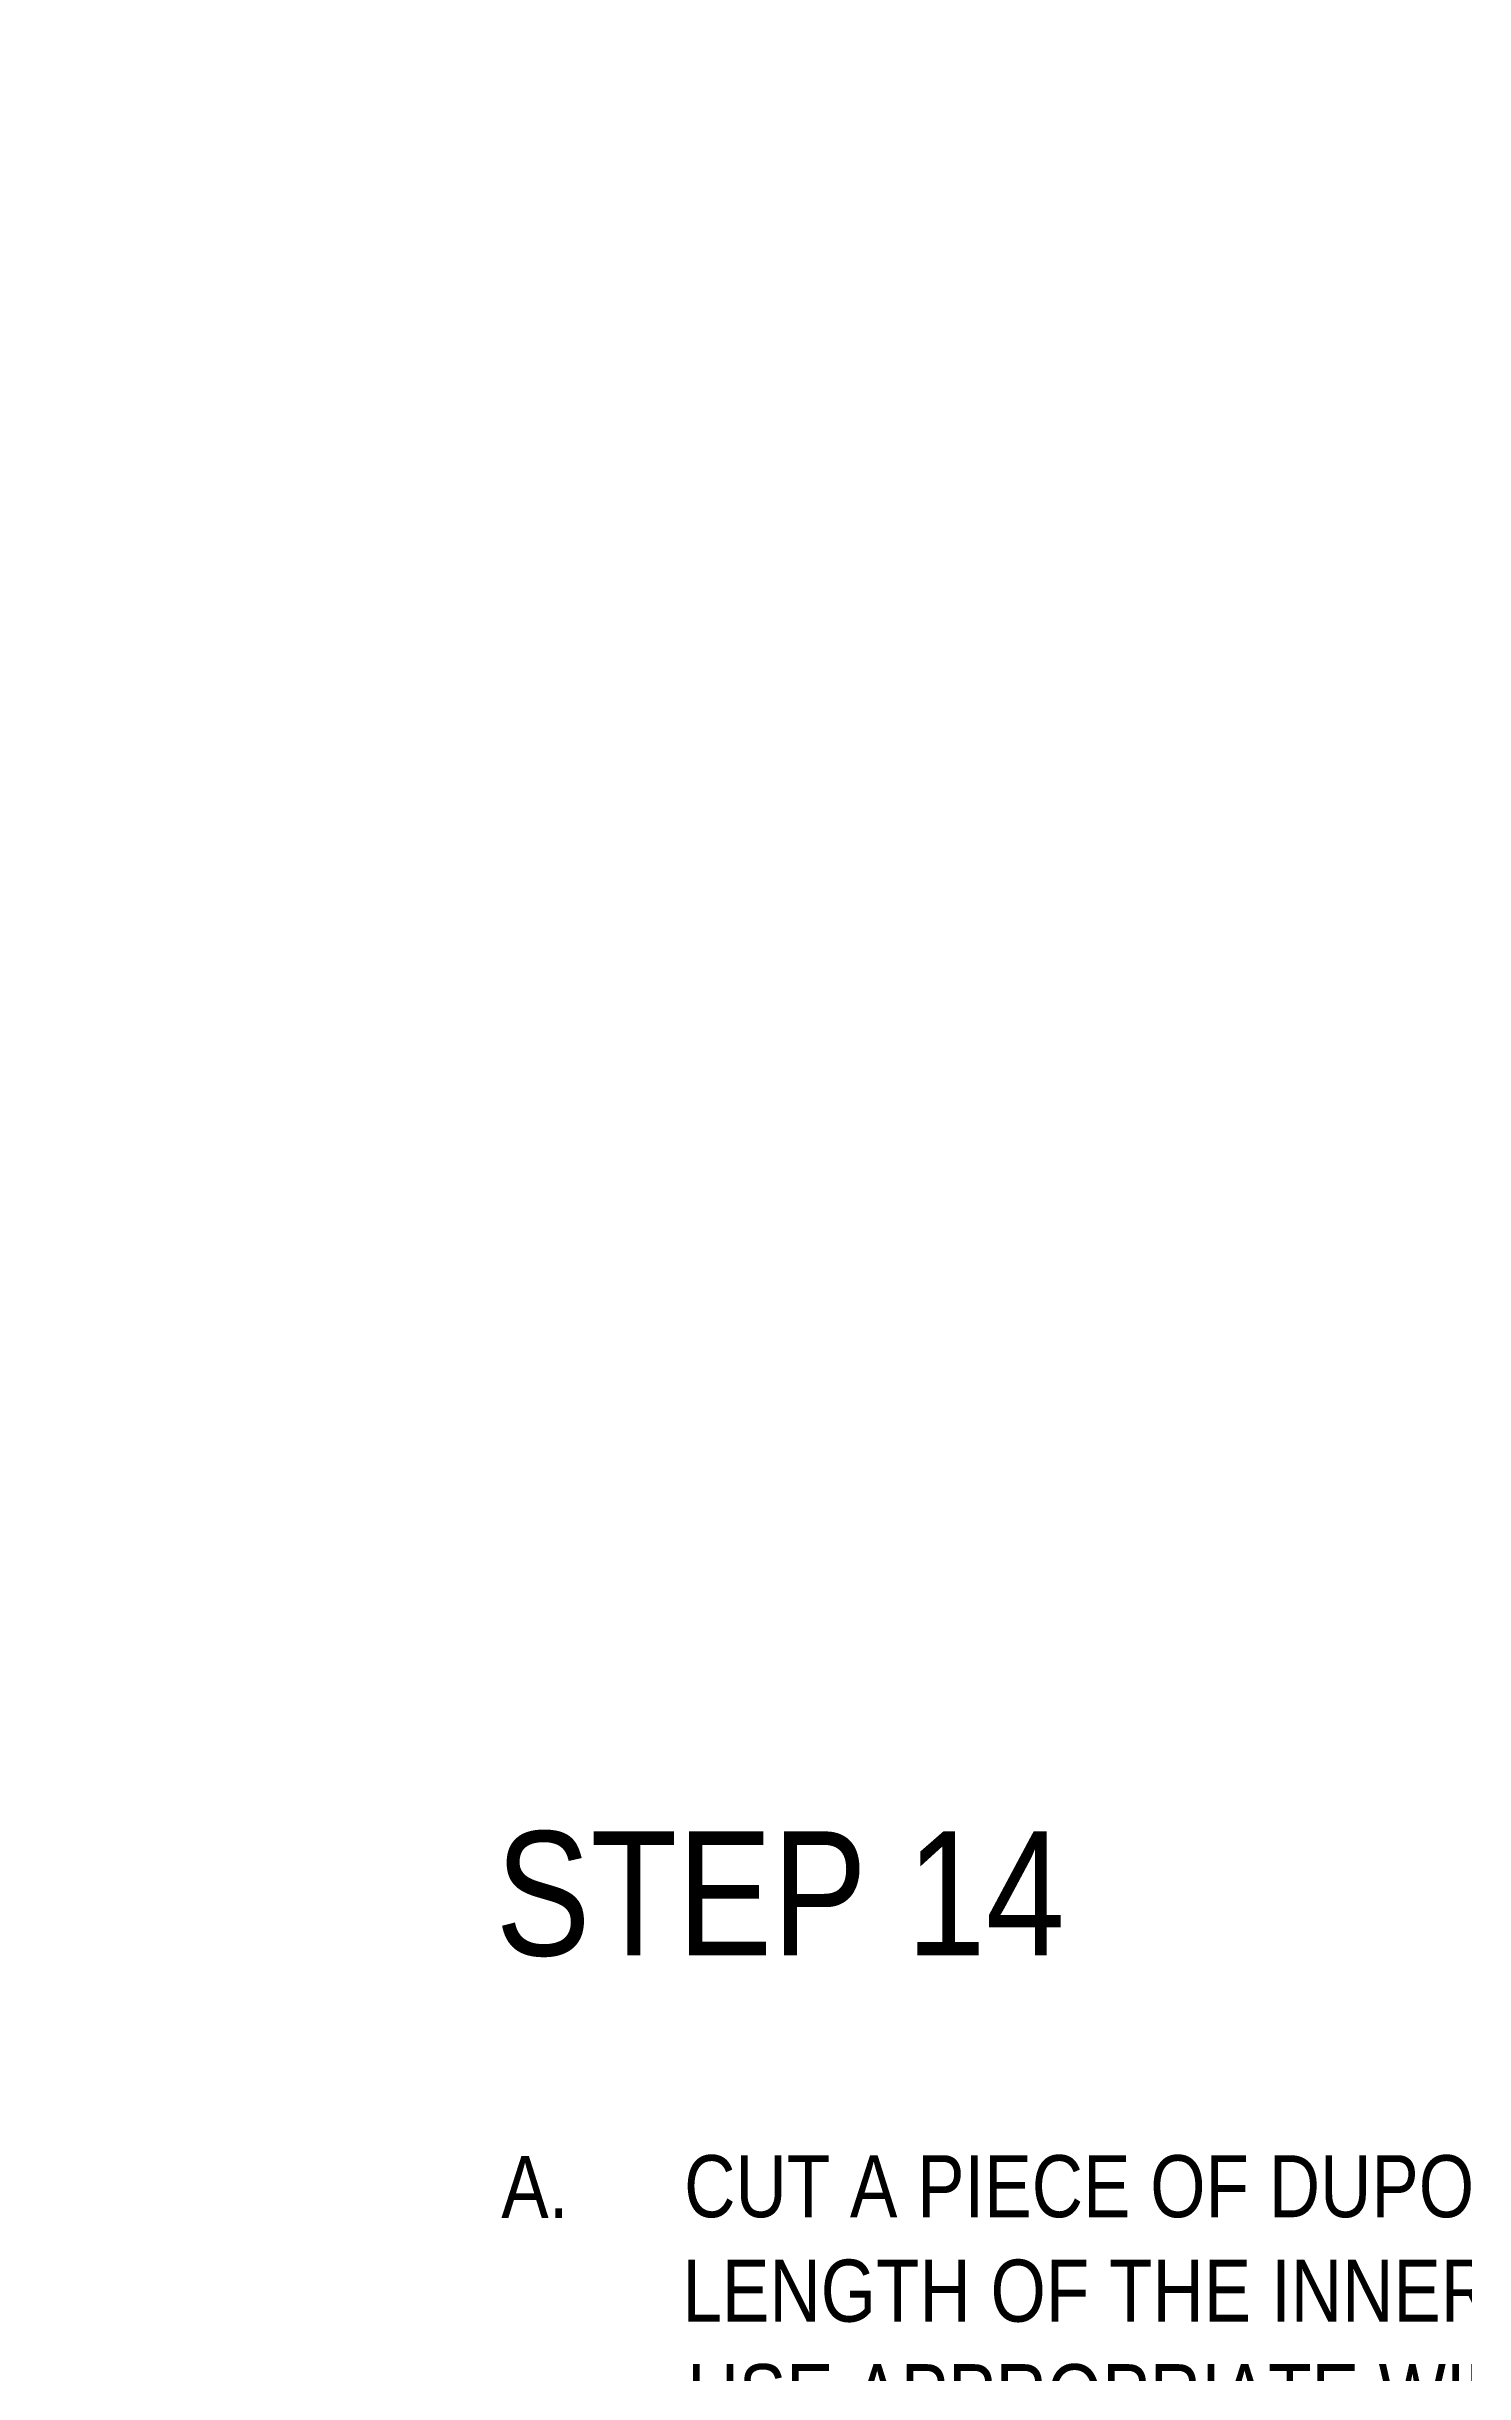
# Model space of a CAD drawing. Extents: x -1279 to 5791, y -3809 to 1769.
# Drawn here: x 158.6 to 415.6, y -2019.4 to -1597.5 of the extents above; entities that cross this region are included whole.
import ezdxf

# ---------------------------------------------------------------- set-up
doc = ezdxf.new("R2010")
doc.units = 0
doc.header["$MEASUREMENT"] = 0
doc.layers.add('.ATI-TEXT', color=7, linetype='Continuous', lineweight=0)
doc.layers.add('G-ANNO-TTLB', color=7, linetype='Continuous', lineweight=0)

# ---------------------------------------------------------------- blocks, each defined once
blk = doc.blocks.new('Block_45')
at = {"layer": '.ATI-TEXT', "char_height": 0.2, "attachment_point": 7}
for s, insert in [('\\C18;\\c0;\\FArial Narrow|b0|i0|c1;\\H11.249999;\\W1.000000;A.', (241.04, -1991.21)), ('\\C18;\\c0;\\FArial Narrow|b0|i0|c1;\\H11.249999;\\W1.000000;CUT A PIECE OF DUPONT™ FLASHING TAPE THE', (274.18, -1991.21)), ('\\C18;\\c0;\\FArial Narrow|b0|i0|c1;\\H11.249999;\\W1.000000;LENGTH OF THE INNER HEAD ROUGH OPENING.', (273.87, -2010.15)), ('\\C18;\\c0;\\FArial Narrow|b0|i0|c1;\\H11.249999;\\W1.000000;USE APPROPRIATE WIDTH OF DUPONT™ FLASHING', (274.79, -2029.1))]:
    blk.add_mtext(s, dxfattribs=dict(at, insert=insert))

msp = doc.modelspace()

# ---------------------------------------------------------------- hatches: boundary and pattern name
at = {"layer": 'G-ANNO-TTLB', "true_color": 0xff00ff, "transparency": 33554687}
h = msp.add_hatch(color=6, dxfattribs=at)
edge = h.paths.add_edge_path()
edge.add_spline(control_points=[(1773.02, -3692.6), (1773.02, -3692.6), (-1156.5, -3692.6), (-1156.5, -3692.6), (-1156.5, -3692.6), (-1156.5, -1235.6), (-1156.5, -1235.6), (-1156.5, -1235.6), (1773.02, -1235.6), (1773.02, -1235.6), (1773.02, -1235.6), (1773.02, -3692.6), (1773.02, -3692.6)], knot_values=[0, 0, 0, 0, 1, 1, 1, 2, 2, 2, 3, 3, 3, 4, 4, 4, 4], degree=3, periodic=0)
edge = h.paths.add_edge_path()
edge.add_spline(control_points=[(-1147.5, -1244.6), (-1147.5, -1244.6), (-1147.5, -3683.6), (-1147.5, -3683.6), (-1147.5, -3683.6), (1764.02, -3683.6), (1764.02, -3683.6), (1764.02, -3683.6), (1764.02, -1244.6), (1764.02, -1244.6), (1764.02, -1244.6), (-1147.5, -1244.6), (-1147.5, -1244.6)], knot_values=[0, 0, 0, 0, 1, 1, 1, 2, 2, 2, 3, 3, 3, 4, 4, 4, 4], degree=3, periodic=0)
edge.add_line((-1147.5, -1244.6), (-1147.5, -1244.6))

# ---------------------------------------------------------------- linework, layer by layer
at = {"layer": 'G-ANNO-TTLB'}
for points in [[(1773.02, -3692.6), (1773.02, -3692.6), (-1156.5, -3692.6), (-1156.5, -3692.6), (-1156.5, -3692.6), (-1156.5, -1235.6), (-1156.5, -1235.6), (-1156.5, -1235.6), (1773.02, -1235.6), (1773.02, -1235.6), (1773.02, -1235.6), (1773.02, -3692.6), (1773.02, -3692.6)], [(-1147.5, -1244.6), (-1147.5, -1244.6), (-1147.5, -3683.6), (-1147.5, -3683.6), (-1147.5, -3683.6), (1764.02, -3683.6), (1764.02, -3683.6), (1764.02, -3683.6), (1764.02, -1244.6), (1764.02, -1244.6), (1764.02, -1244.6), (-1147.5, -1244.6), (-1147.5, -1244.6)]]:
    msp.add_open_spline(points, degree=3, knots=[0, 0, 0, 0, 1, 1, 1, 2, 2, 2, 3, 3, 3, 4, 4, 4, 4], dxfattribs=at)

# ---------------------------------------------------------------- block references
at = {"layer": '.ATI-TEXT'}
msp.add_blockref('Block_45', (0, 0), dxfattribs=at)

# ---------------------------------------------------------------- texts
at = {"layer": '.ATI-TEXT', "insert": (240.02, -1943.91), "char_height": 0.2, "attachment_point": 7}
msp.add_mtext('\\C18;\\c0;\\FArial Narrow|b0|i0|c1;\\H22.499999;\\W1.000000;STEP 14', dxfattribs=at)

doc.saveas('drawing.dxf')
